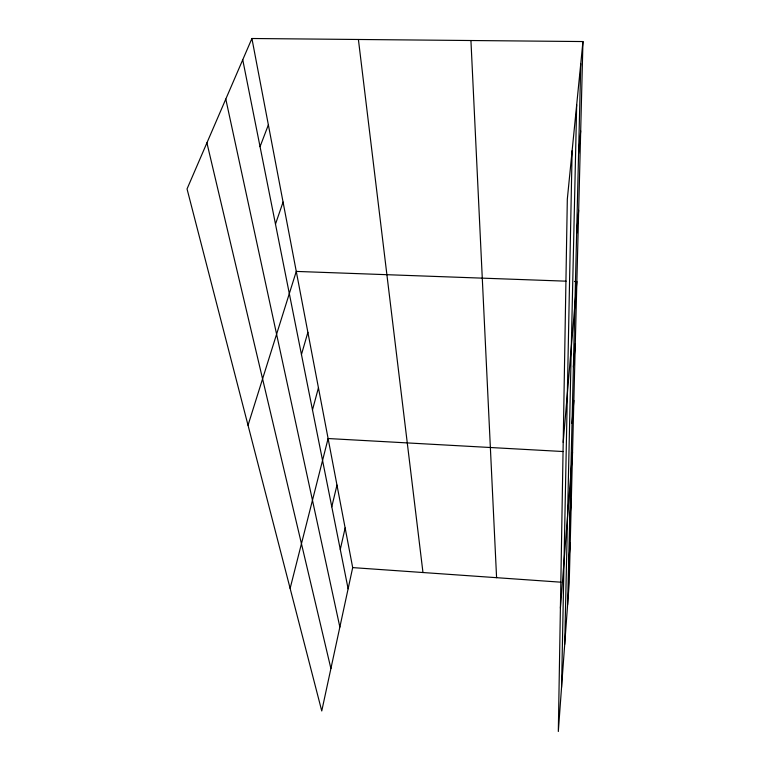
<?xml version="1.0" encoding="UTF-8"?>
<svg xmlns="http://www.w3.org/2000/svg" width="770" height="770" viewBox="0 0 770 770"><rect width="100%" height="100%" fill="white"/><g stroke="black" fill="none" stroke-linecap="round" stroke-linejoin="round"><path stroke-width="1.16" d="M561.551 687.437L572.129 150.679M564.708 644.384L576.682 104.787M567.615 604.7L580.763 63.737M582.957 41.551L569.222 582.774L558.317 731.5L567.317 199.18L582.957 41.551L251.915 38.5L187.043 188.939L321.754 710.96L352.689 567.606L251.915 38.5M568.578 564.959L570.243 542.725M569.627 521.819L571.34 499.297M560.406 608.146L572.543 452.057M572.023 423.413L573.852 400.458M573.39 366.963L575.286 343.882M563.207 442.384L576.865 281.56L574.468 281.474M576.634 233.387L578.674 210.383M578.578 153.615L580.696 130.89M340.282 549.424L345.143 527.979M331.783 506.795L336.971 485.09M290.126 588.424L328.107 438.534L563.014 451.528M312.485 409.89L318.443 387.811M301.455 354.518L307.885 332.342M248.027 425.271L296.277 271.415L566.094 281.175M275.477 224.128L283.071 202.058M260.048 146.675L268.374 124.884M352.689 567.606L560.887 582.187M206.918 142.845L330.898 668.562M225.793 99.07L339.859 627.078M242.743 59.781L348.117 588.781M358.406 39.482L422.971 572.534M470.932 40.512L496.583 577.683"/></g></svg>
